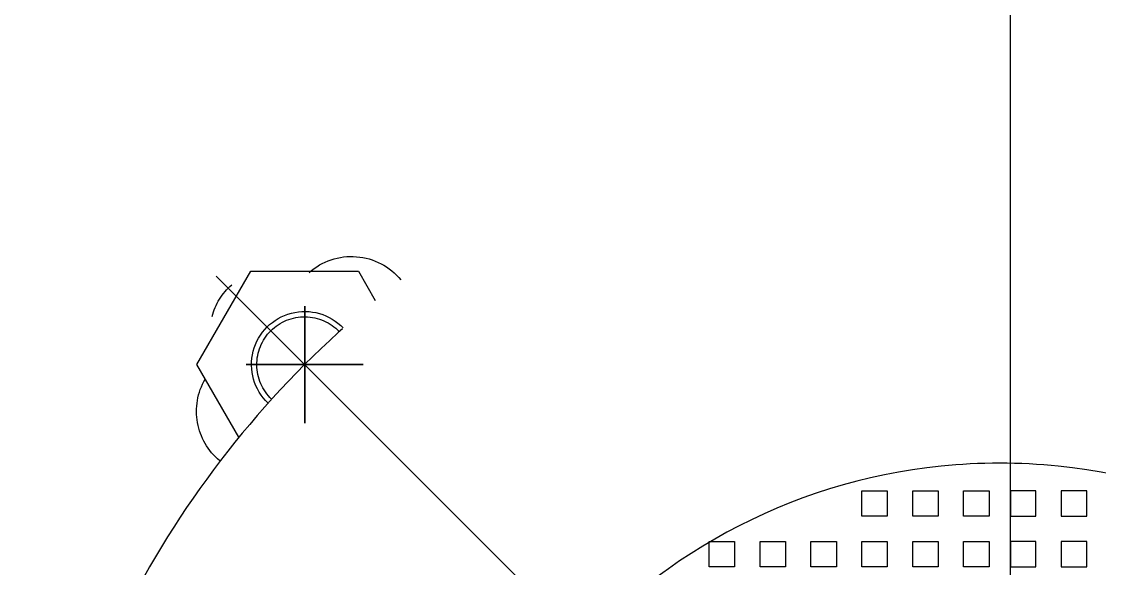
# Model space of a CAD drawing. Header units: millimetres. Extents: x 0 to 21000, y 0 to 14850.
# Drawn here: x 14914.8 to 15145.3, y 8374.9 to 8491.9 of the extents above; entities that cross this region are included whole.
import ezdxf

# ---------------------------------------------------------------- set-up
doc = ezdxf.new("R2010")
doc.units = ezdxf.units.MM
doc.header["$LTSCALE"] = 500
doc.linetypes.add('K', pattern=[2.5, 1.25, -0.25, 0.25, -0.25, 0.25, -0.25])
doc.layers.add('07', color=6, linetype='K')

# ---------------------------------------------------------------- blocks, each defined once
blk = doc.blocks.new('fer')
at = {"layer": '07', "color": 6, "linetype": 'K', "ltscale": 8}
for p, q in [((15633.99, 6819.76), (15633.99, 6825.2)), ((15633.99, 6825.2), (15639.43, 6825.2)), ((15639.43, 6825.2), (15639.43, 6819.76)), ((15644.87, 6819.76), (15644.87, 6825.2)), ((15644.87, 6825.2), (15650.31, 6825.2)), ((15650.31, 6825.2), (15650.31, 6819.76)), ((15639.43, 6819.76), (15633.99, 6819.76)), ((15650.31, 6819.76), (15644.87, 6819.76)), ((15633.99, 6814.32), (15639.43, 6814.32)), ((15633.99, 6808.88), (15633.99, 6814.32)), ((15639.43, 6814.32), (15639.43, 6808.88)), ((15644.87, 6808.88), (15644.87, 6814.32)), ((15644.87, 6814.32), (15650.31, 6814.32)), ((15650.31, 6814.32), (15650.31, 6808.88)), ((15639.43, 6808.88), (15633.99, 6808.88)), ((15650.31, 6808.88), (15644.87, 6808.88)), ((15639.43, 6804.32), (15633.99, 6804.32)), ((15633.99, 6804.32), (15633.99, 6798.88)), ((15639.43, 6798.88), (15639.43, 6804.32)), ((15650.31, 6804.32), (15644.87, 6804.32)), ((15644.87, 6804.32), (15644.87, 6798.88)), ((15650.31, 6798.88), (15650.31, 6804.32)), ((15633.99, 6798.88), (15639.43, 6798.88)), ((15644.87, 6798.88), (15650.31, 6798.88)), ((15633.99, 6793.44), (15633.99, 6788)), ((15639.43, 6793.44), (15633.99, 6793.44)), ((15639.43, 6788), (15639.43, 6793.44)), ((15644.87, 6793.44), (15644.87, 6788)), ((15650.31, 6793.44), (15644.87, 6793.44)), ((15650.31, 6788), (15650.31, 6793.44)), ((15633.99, 6788), (15639.43, 6788)), ((15644.87, 6788), (15650.31, 6788)), ((15639.43, 6782.56), (15633.99, 6782.56)), ((15633.99, 6782.56), (15633.99, 6777.12)), ((15639.43, 6777.12), (15639.43, 6782.56)), ((15644.87, 6782.56), (15644.87, 6777.12)), ((15650.31, 6782.56), (15644.87, 6782.56)), ((15650.31, 6777.12), (15650.31, 6782.56)), ((15633.99, 6777.12), (15639.43, 6777.12)), ((15644.87, 6777.12), (15650.31, 6777.12)), ((15639.43, 6771.68), (15633.99, 6771.68)), ((15633.99, 6771.68), (15633.99, 6766.24)), ((15639.43, 6766.24), (15639.43, 6771.68)), ((15633.99, 6766.24), (15639.43, 6766.24)), ((15639.43, 6760.8), (15633.99, 6760.8)), ((15633.99, 6760.8), (15633.99, 6755.36)), ((15639.43, 6755.36), (15639.43, 6760.8)), ((15633.99, 6755.36), (15639.43, 6755.36)), ((15633.99, 6749.92), (15633.99, 6744.48)), ((15639.43, 6749.92), (15633.99, 6749.92)), ((15639.43, 6744.48), (15639.43, 6749.92)), ((15633.99, 6744.48), (15639.43, 6744.48))]:
    blk.add_line(p, q, dxfattribs=at)
at = {"layer": '07', "color": 6, "linetype": 'K', "ltscale": 1.5}
for p, q in [((15099.57, 6808.88), (16002.98, 6808.88)), ((15531.16, 6804.1), (15696.18, 6639.08)), ((15677.28, 6645.48), (15677.28, 6670.49)), ((15677.28, 6670.49), (15677.28, 6645.48)), ((15664.77, 6657.99), (15689.78, 6657.99)), ((15689.78, 6657.99), (15664.77, 6657.99))]:
    blk.add_line(p, q, dxfattribs=at)
blk.add_lwpolyline([(15661.76, 6643.9), (15677.28, 6634.94), (15697.23, 6646.47), (15697.23, 6669.51), (15691.02, 6673.09)], dxfattribs=at)
blk.add_circle((15531.16, 6804.09), 206.63, dxfattribs=at)
at = {"layer": '07', "color": 6, "linetype": 'K', "ltscale": 8}
blk.add_circle((15533.78, 6806.6), 122.4, dxfattribs=at)
at = {"layer": '07', "color": 6, "linetype": 'K', "ltscale": 1.5}
for centre, radius, start, end in [((15504.07, 6727.64), 416.92, 341.9827, 86.2743), ((15686.67, 6667.99), 13.73, 318.6293, 50.444), ((15686.67, 6667.99), 13.73, 318.6293, 50.444), ((15677.28, 6657.99), 11.37, 223.497, 46.503), ((15677.28, 6657.99), 11.37, 223.497, 46.503), ((15677.28, 6657.99), 10.23, 315, 46.3526), ((15677.28, 6657.99), 10.23, 315, 46.3526), ((15677.28, 6657.99), 10.23, 223.6474, 315), ((15677.28, 6657.99), 10.23, 223.6474, 315), ((15684.42, 6650.83), 13.01, 284.0112, 319.5827), ((15667.27, 6648.59), 13.73, 219.556, 300.2451), ((15667.27, 6648.59), 13.73, 219.556, 300.2451)]:
    blk.add_arc(centre, radius, start, end, dxfattribs=at)
blk.add_point((15677.28, 6657.99), dxfattribs=at)
blk.add_point((15677.28, 6657.99), dxfattribs=at)

msp = doc.modelspace()

# ---------------------------------------------------------------- block references
at = {"layer": '07', "xscale": -1, "rotation": 270}
msp.add_blockref('fer', (8317.37, -7258.73), dxfattribs=at)

doc.saveas('drawing.dxf')
